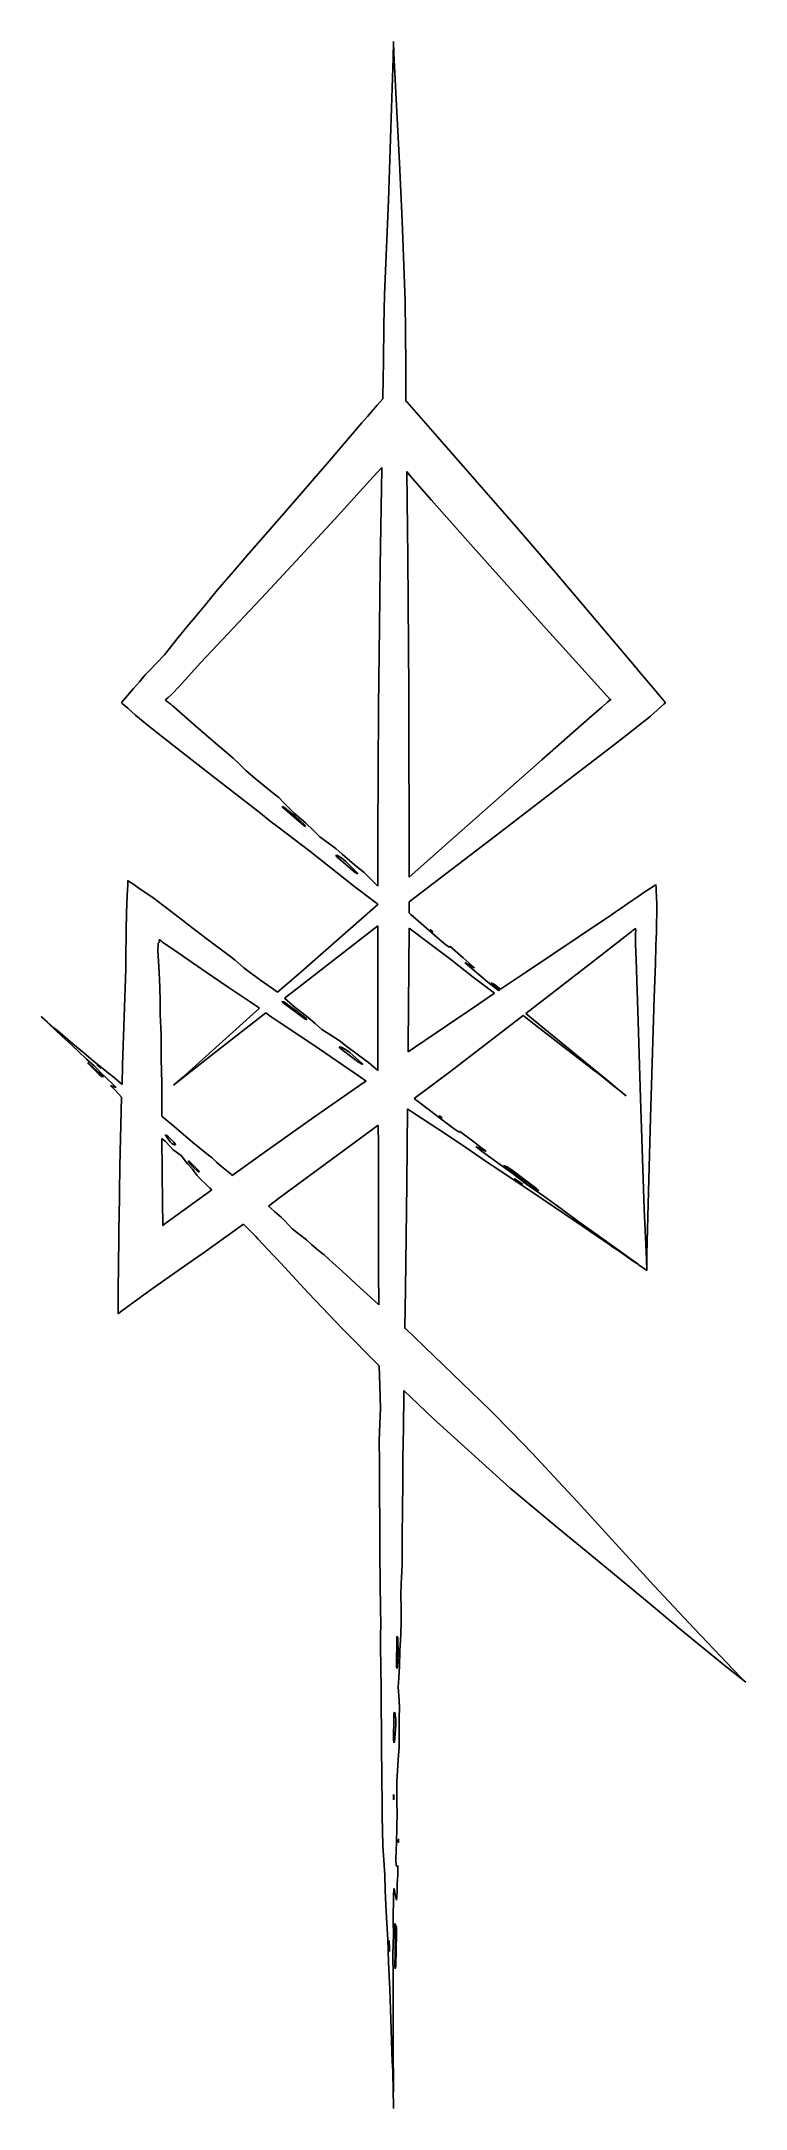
# Model space of a CAD drawing. Extents: x 0 to 143, y 0 to 420.
import ezdxf

# ---------------------------------------------------------------- set-up
doc = ezdxf.new("R2010")
doc.units = 0

msp = doc.modelspace()

# ---------------------------------------------------------------- linework, layer by layer
at = {"layer": 'Layer 1'}
for p, q in [((71.689862, 420.471245), (71.640179, 417.060574)), ((71.769225, 417.966416), (71.689862, 420.471245)), ((71.640179, 417.060574), (71.397426, 408.985264)), ((72.334496, 407.451216), (71.769225, 417.966416)), ((71.397426, 408.985264), (70.667318, 388.124664)), ((72.944028, 395.733311), (72.334496, 407.451216)), ((73.448286, 383.979016), (72.944028, 395.733311)), ((70.667318, 388.124664), (70.164116, 375.385664)), ((74.112182, 367.608116), (73.448286, 383.979016)), ((70.164116, 375.385664), (69.890718, 369.016438)), ((69.890718, 369.016438), (69.746808, 362.652064)), ((74.150517, 361.089006), (74.112182, 367.608116)), ((69.746808, 362.652064), (69.652829, 355.390464)), ((74.186751, 354.567416), (74.150517, 361.089006)), ((69.652829, 355.390464), (69.535411, 348.125034)), ((74.247347, 347.295806), (74.186751, 354.567416)), ((68.407651, 346.466568), (66.394631, 344.173328)), ((69.529721, 347.758368), (68.407651, 346.466568)), ((69.535411, 348.125034), (69.529721, 347.758368)), ((74.4543, 347.058), (74.247347, 347.295806)), ((80.65735, 340.00886), (74.4543, 347.058)), ((64.380689, 341.853138), (63.281559, 340.552678)), ((65.273981, 342.890308), (64.380689, 341.853138)), ((66.394631, 344.173328), (65.273981, 342.890308)), ((63.281559, 340.552678), (58.225899, 334.629378)), ((88.6963, 330.85), (80.65735, 340.00886)), ((58.225899, 334.629378), (48.977319, 323.972778)), ((66.912035, 331.120585), (69.313175, 333.765285)), ((69.310454, 333.589063), (69.024845, 313.692163)), ((69.313175, 333.765285), (69.310454, 333.589063)), ((74.594156, 315.472899), (74.393496, 332.986399)), ((74.393496, 332.986399), (75.1207, 332.131)), ((59.686555, 323.216305), (66.912035, 331.120585)), ((75.1207, 332.131), (79.34305, 327.25007)), ((96.710515, 321.669824), (88.6963, 330.85)), ((48.977319, 323.972778), (42.2456, 316.276)), ((79.34305, 327.25007), (87.89194, 317.56786)), ((45.793155, 308.252205), (59.686555, 323.216305)), ((104.696045, 312.463974), (96.710515, 321.669824)), ((42.2456, 316.276), (39.093294, 312.573368)), ((74.827819, 288.376499), (74.594156, 315.472899)), ((87.89194, 317.56786), (102.20614, 301.59616)), ((39.093294, 312.573368), (35.87921, 308.9198)), ((69.024845, 313.692163), (68.864515, 301.441963)), ((112.550305, 303.165004), (104.696045, 312.463974)), ((32.495755, 294.139505), (45.793155, 308.252205)), ((34.97584, 307.79816), (33.334715, 305.723282)), ((35.87921, 308.9198), (34.97584, 307.79816)), ((31.60566, 303.69162), (29.72589, 301.489802)), ((33.334715, 305.723282), (31.60566, 303.69162)), ((120.720285, 293.481804), (112.550305, 303.165004)), ((27.91563, 299.22398), (25.119977, 295.69257)), ((29.72589, 301.489802), (27.91563, 299.22398)), ((68.864515, 301.441963), (68.67673, 285.104863)), ((102.20614, 301.59616), (109.40572, 293.64822)), ((25.119977, 295.69257), (21.99097, 292.45284)), ((19.986177, 290.221179), (18.775497, 288.818819)), ((21.196487, 291.609939), (19.986177, 290.221179)), ((21.49928, 291.949401), (21.196487, 291.609939)), ((21.68113, 292.145655), (21.49928, 291.949401)), ((21.99097, 292.45284), (21.68113, 292.145655)), ((28.088225, 289.265745), (31.201855, 292.686065)), ((31.201855, 292.686065), (32.495755, 294.139505)), ((109.40572, 293.64822), (115.827, 286.617)), ((121.991135, 291.959244), (120.720285, 293.481804)), ((124.434685, 289.103454), (121.991135, 291.959244)), ((16.419437, 286.039449), (16.346042, 285.952883)), ((16.346042, 285.952883), (16.351122, 285.932972)), ((16.351122, 285.932972), (16.372453, 285.914176)), ((17.594997, 287.427589), (16.419437, 286.039449)), ((18.775497, 288.818819), (17.594997, 287.427589)), ((25.285599, 286.473644), (25.320781, 286.522863)), ((25.341479, 286.431104), (25.285599, 286.473644)), ((25.320781, 286.522863), (25.389785, 286.62266)), ((25.567477, 286.26428), (25.341479, 286.431104)), ((25.389785, 286.62266), (25.867381, 287.0242)), ((25.976561, 285.934219), (25.567477, 286.26428)), ((25.867381, 287.0242), (26.513105, 287.616925)), ((26.396959, 285.627653), (25.976561, 285.934219)), ((26.513105, 287.616925), (28.088225, 289.265745)), ((74.872277, 250.502099), (74.827819, 288.376499)), ((115.247197, 286.071019), (114.030897, 285.011209)), ((115.826568, 286.572852), (115.247197, 286.071019)), ((115.868676, 286.565184), (115.826568, 286.572852)), ((115.827, 286.617), (115.912578, 286.591896)), ((115.908991, 286.555292), (115.868676, 286.565184)), ((115.929334, 286.556404), (115.908991, 286.555292)), ((115.912578, 286.591896), (115.929334, 286.556404)), ((126.801685, 286.288964), (124.434685, 289.103454)), ((126.738318, 285.637251), (127.083343, 285.939734)), ((127.083343, 285.939734), (126.801685, 286.288964)), ((16.372453, 285.914176), (16.415068, 285.87683)), ((16.415068, 285.87683), (16.585414, 285.727072)), ((16.585414, 285.727072), (16.925864, 285.42768)), ((16.925864, 285.42768), (17.605773, 284.829513)), ((17.605773, 284.829513), (19.171803, 283.450903)), ((19.171803, 283.450903), (19.992197, 282.768891)), ((19.992197, 282.768891), (20.834664, 282.091208)), ((20.834664, 282.091208), (22.516384, 280.738438)), ((26.604717, 285.468993), (26.396959, 285.627653)), ((26.656646, 285.428554), (26.604717, 285.468993)), ((26.689415, 285.401717), (26.656646, 285.428554)), ((26.75193, 285.346684), (26.689415, 285.401717)), ((27.00173, 285.126438), (26.75193, 285.346684)), ((31.01094, 281.618188), (27.00173, 285.126438)), ((68.67673, 285.104863), (68.594552, 271.800963)), ((111.602497, 282.887269), (101.913297, 274.367269)), ((114.030897, 285.011209), (111.602497, 282.887269)), ((121.774234, 281.461471), (123.250414, 282.638141)), ((123.250414, 282.638141), (123.988631, 283.228764)), ((123.988631, 283.228764), (124.674292, 283.829033)), ((124.674292, 283.829033), (126.049132, 285.033273)), ((126.049132, 285.033273), (126.738318, 285.637251)), ((22.516384, 280.738438), (23.489071, 279.971099)), ((23.489071, 279.971099), (27.027241, 277.191499)), ((34.990849, 278.127653), (31.01094, 281.618188)), ((39.04365, 274.689618), (34.990849, 278.127653)), ((116.656503, 277.484162), (119.735443, 279.861002)), ((119.735443, 279.861002), (120.505062, 280.455333)), ((120.505062, 280.455333), (120.697422, 280.603855)), ((120.697422, 280.603855), (121.038428, 280.874929)), ((121.038428, 280.874929), (121.774234, 281.461471)), ((27.027241, 277.191499), (34.109951, 271.640679)), ((40.11397, 273.72664), (39.04365, 274.689618)), ((41.745641, 272.104593), (40.11397, 273.72664)), ((101.913297, 274.367269), (83.314497, 257.932869)), ((107.406063, 270.369852), (116.656503, 277.484162)), ((34.109951, 271.640679), (38.334591, 268.369869)), ((43.54097, 270.55526), (41.745641, 272.104593)), ((45.390361, 269.033823), (43.54097, 270.55526)), ((68.594552, 271.800963), (68.503536, 259.018963)), ((92.362263, 258.837852), (107.406063, 270.369852)), ((38.334591, 268.369869), (42.551551, 265.142219)), ((42.551551, 265.142219), (44.670707, 263.488331)), ((47.24096, 267.53029), (45.390361, 269.033823)), ((48.339204, 266.653676), (47.24096, 267.53029)), ((49.33769, 265.66493), (48.339204, 266.653676)), ((51.491923, 263.516735), (49.33769, 265.66493)), ((44.670707, 263.488331), (46.609061, 261.840369)), ((46.609061, 261.840369), (48.150361, 260.679159)), ((49.162892, 264.62059), (49.008559, 264.840097)), ((49.008559, 264.840097), (49.387467, 264.734363)), ((53.472852, 260.95344), (49.162892, 264.62059)), ((49.387467, 264.734363), (51.710157, 262.851073)), ((53.78622, 261.51882), (51.491923, 263.516735)), ((51.710157, 262.851073), (53.678897, 261.067453)), ((53.7809, 260.774), (53.472852, 260.95344)), ((53.678897, 261.067453), (53.7809, 260.774)), ((53.7809, 260.774), (53.7809, 260.774)), ((55.41847, 259.95557), (53.78622, 261.51882)), ((48.150361, 260.679159), (54.661621, 255.737139)), ((56.69147, 258.66884), (55.41847, 259.95557)), ((58.74851, 257.21244), (56.69147, 258.66884)), ((60.062558, 256.248213), (58.74851, 257.21244)), ((68.503536, 259.018963), (68.508729, 248.653363)), ((74.869663, 245.434652), (92.362263, 258.837852)), ((83.314497, 257.932869), (74.872277, 250.502099)), ((54.661621, 255.737139), (63.851831, 248.537369)), ((60.166716, 254.616752), (59.941934, 254.958373)), ((59.941934, 254.958373), (60.321585, 254.851033)), ((61.27479, 255.15874), (60.062558, 256.248213)), ((61.028634, 253.885213), (60.166716, 254.616752)), ((60.321585, 254.851033), (61.210964, 254.320956)), ((63.485484, 251.789963), (61.028634, 253.885213)), ((61.210964, 254.320956), (62.007815, 253.659893)), ((63.75891, 253.00623), (61.27479, 255.15874)), ((62.007815, 253.659893), (64.398195, 251.268593)), ((65.710546, 251.416406), (63.75891, 253.00623)), ((17.621565, 248.932473), (17.517933, 246.825473)), ((17.622426, 249.775496), (17.605918, 249.773763)), ((17.605918, 249.773763), (17.610434, 249.494033)), ((17.610434, 249.494033), (17.621565, 248.932473)), ((17.648582, 249.758563), (17.622426, 249.775496)), ((17.701016, 249.724431), (17.648582, 249.758563)), ((17.806003, 249.655797), (17.701016, 249.724431)), ((18.653352, 249.096089), (17.806003, 249.655797)), ((20.374762, 247.928449), (18.653352, 249.096089)), ((63.896605, 251.453966), (63.485484, 251.789963)), ((63.851831, 248.537369), (67.686061, 245.569789)), ((64.4505, 251.128), (63.896605, 251.453966)), ((64.398195, 251.268593), (64.4505, 251.128)), ((64.4505, 251.128), (64.4505, 251.128)), ((67.5028, 249.64885), (65.710546, 251.416406)), ((68.508729, 248.653363), (67.5028, 249.649)), ((67.5028, 249.649), (67.5028, 249.64885)), ((124.958232, 248.867968), (122.645452, 247.328468)), ((125.10199, 248.963686), (124.958232, 248.867968)), ((125.111021, 248.969613), (125.10199, 248.963686)), ((125.111826, 248.959473), (125.111021, 248.969613)), ((125.112751, 248.937708), (125.111826, 248.959473)), ((125.114608, 248.894054), (125.112751, 248.937708)), ((125.118255, 248.806994), (125.114608, 248.894054)), ((125.132911, 248.45863), (125.118255, 248.806994)), ((125.161979, 247.763139), (125.132911, 248.45863)), ((17.517933, 246.825473), (17.388828, 243.247723)), ((22.109412, 246.719749), (20.374762, 247.928449)), ((22.975376, 246.107361), (22.109412, 246.719749)), ((23.85791, 245.442785), (22.975376, 246.107361)), ((27.34166, 242.804765), (23.85791, 245.442785)), ((68.5105, 244.903), (64.66471, 241.51792)), ((67.686061, 245.569789), (68.510536, 244.975712)), ((68.510536, 244.975712), (68.5105, 244.903)), ((74.868734, 243.326912), (74.869663, 245.434652)), ((117.817272, 244.025252), (117.200052, 243.598609)), ((120.270472, 245.721442), (117.817272, 244.025252)), ((121.480472, 246.553461), (120.270472, 245.721442)), ((122.645452, 247.328468), (121.480472, 246.553461)), ((125.219485, 246.376729), (125.161979, 247.763139)), ((125.276121, 244.996629), (125.219485, 246.376729)), ((125.304008, 244.309052), (125.276121, 244.996629)), ((125.316809, 243.963894), (125.304008, 244.309052)), ((125.309017, 243.584616), (125.316809, 243.963894)), ((17.388828, 243.247723), (17.298181, 239.484483)), ((28.73654, 241.747925), (27.34166, 242.804765)), ((29.81304, 240.942746), (28.73654, 241.747925)), ((34.041679, 237.685057), (29.81304, 240.942746)), ((51.198148, 227.14537), (68.5127, 240.557)), ((64.66471, 241.51792), (52.92611, 231.25422)), ((68.5127, 240.557), (68.51277, 240.55677)), ((68.51277, 240.55677), (68.527488, 211.15947)), ((74.684011, 216.2126), (74.864563, 240.0924)), ((74.864563, 240.0924), (78.7521, 237.166)), ((74.868551, 243.198922), (74.868734, 243.326912)), ((75.225384, 242.891119), (74.868551, 243.198922)), ((77.362511, 241.018372), (75.225384, 242.891119)), ((79.527314, 239.160279), (77.362511, 241.018372)), ((79.504989, 239.583278), (79.195829, 239.825537)), ((79.195829, 239.825537), (79.5607, 239.47)), ((114.628501, 241.87262), (98.756801, 231.22262)), ((116.078411, 242.844624), (114.628501, 241.87262)), ((116.803211, 243.330876), (116.078411, 242.844624)), ((117.200052, 243.598609), (116.803211, 243.330876)), ((120.291135, 239.535378), (120.49543, 239.688227)), ((120.49543, 239.688227), (120.734661, 239.92752)), ((120.734661, 239.92752), (120.859005, 240.049948)), ((120.859005, 240.049948), (120.922259, 240.11178)), ((120.922259, 240.11178), (120.939943, 240.068126)), ((120.939943, 240.068126), (120.986318, 239.829084)), ((120.986318, 239.829084), (121.009071, 239.703566)), ((121.009071, 239.703566), (121.020388, 239.639383)), ((125.216392, 239.074316), (125.247061, 240.569426)), ((125.247061, 240.569426), (125.309017, 243.584616)), ((17.298181, 239.484483), (17.222684, 233.810743)), ((23.77289, 235.597401), (23.7796, 236.734)), ((24.010885, 231.056181), (23.77289, 235.597401)), ((23.7796, 236.734), (23.798026, 236.981328)), ((23.7796, 236.734), (23.7796, 236.734)), ((23.798026, 236.981328), (23.82622, 237.057381)), ((23.82622, 237.057381), (24.019824, 237.226678)), ((24.020696, 237.596439), (23.996829, 237.724063)), ((23.996829, 237.724063), (24.058477, 237.712808)), ((24.019824, 237.226678), (24.071268, 237.263903)), ((24.060825, 237.364938), (24.020696, 237.596439)), ((24.058477, 237.712808), (24.230742, 237.647883)), ((24.071268, 237.263903), (24.060825, 237.364938)), ((24.230742, 237.647883), (24.323244, 237.605468)), ((24.323244, 237.605468), (24.418465, 237.511852)), ((24.418465, 237.511852), (24.621831, 237.315843)), ((24.621831, 237.315843), (24.648481, 237.290618)), ((24.648481, 237.290618), (24.661898, 237.277879)), ((24.661898, 237.277879), (24.668638, 237.27145)), ((24.668638, 237.27145), (24.71427, 237.239666)), ((24.71427, 237.239666), (25.181415, 236.918139)), ((25.181415, 236.918139), (26.115702, 236.274955)), ((26.115702, 236.274955), (33.596432, 231.139155)), ((38.33997, 234.484226), (34.041679, 237.685057)), ((78.7521, 237.166), (83.34408, 233.70574)), ((78.7521, 237.166), (78.7521, 237.166)), ((79.784657, 239.320987), (79.504989, 239.583278)), ((82.040054, 236.976609), (79.527314, 239.160279)), ((79.5607, 239.47), (79.784657, 239.320987)), ((79.5607, 239.47), (79.5607, 239.47)), ((83.043654, 236.225334), (82.040054, 236.976609)), ((83.150036, 236.28998), (83.043654, 236.225334)), ((85.877739, 234.080623), (83.139739, 236.463143)), ((83.139739, 236.463143), (83.150036, 236.28998)), ((113.884185, 234.56381), (118.822865, 238.40397)), ((118.822865, 238.40397), (120.058895, 239.362619)), ((120.058895, 239.362619), (120.291135, 239.535378)), ((120.925166, 239.047143), (120.918178, 239.003116)), ((120.918178, 239.003116), (120.923371, 238.817865)), ((120.923371, 238.817865), (120.935552, 238.42659)), ((120.953422, 239.221274), (120.925166, 239.047143)), ((120.935552, 238.42659), (120.983905, 236.86137)), ((121.009999, 239.559619), (120.953422, 239.221274)), ((120.983905, 236.86137), (121.082714, 233.73068)), ((121.020388, 239.639383), (121.009999, 239.559619)), ((125.001957, 232.9403), (125.125251, 236.42752)), ((125.125251, 236.42752), (125.185847, 238.17144)), ((125.185847, 238.17144), (125.216392, 239.074316)), ((17.212975, 231.848553), (16.568309, 212.306553)), ((17.222684, 233.810743), (17.212975, 231.848553)), ((39.4788, 233.583822), (38.33997, 234.484226)), ((41.225366, 232.056963), (39.4788, 233.583822)), ((43.13118, 230.612652), (41.225366, 232.056963)), ((83.34408, 233.70574), (87.90323, 230.13727)), ((88.219519, 232.023093), (85.877739, 234.080623)), ((87.243799, 232.218858), (86.195309, 233.123343)), ((86.195309, 233.123343), (87.180607, 232.609946)), ((87.180607, 232.609946), (88.219519, 232.023093)), ((90.914599, 229.146778), (87.243799, 232.218858)), ((103.997625, 226.89363), (113.884185, 234.56381)), ((121.082714, 233.73068), (121.490006, 221.21108)), ((124.758092, 225.96882), (125.001957, 232.9403)), ((24.150927, 228.135186), (24.010885, 231.056181)), ((24.196505, 225.216231), (24.150927, 228.135186)), ((33.596432, 231.139155), (38.055722, 228.116045)), ((38.055722, 228.116045), (42.504442, 225.135605)), ((45.089327, 229.199611), (43.13118, 230.612652)), ((47.04752, 227.804472), (45.089327, 229.199611)), ((48.12816, 227.05469), (47.04752, 227.804472)), ((52.92611, 231.25422), (48.12816, 227.05469)), ((49.517728, 225.84034), (51.198148, 227.14537)), ((87.90323, 230.13727), (89.81484, 228.6858)), ((89.81484, 228.6858), (92.27979, 226.86162)), ((93.068159, 227.392468), (90.914599, 229.146778)), ((92.256366, 228.65719), (91.505288, 228.963384)), ((91.505288, 228.963384), (93.315058, 227.558674)), ((93.216498, 227.899124), (92.256366, 228.65719)), ((93.315058, 227.558674), (93.068159, 227.392468)), ((93.482131, 227.67121), (93.216498, 227.899124)), ((98.756801, 231.22262), (93.482131, 227.67121)), ((24.242661, 222.526509), (24.196505, 225.216231)), ((35.530729, 214.927816), (45.700429, 222.874146)), ((44.465582, 223.812395), (36.196052, 216.416995)), ((42.504442, 225.135605), (44.465582, 223.812395)), ((45.700429, 222.874146), (46.798199, 222.071315)), ((49.172463, 225.005436), (49.002735, 225.216039)), ((49.002735, 225.216039), (49.39, 225.133)), ((53.744103, 221.590546), (49.172463, 225.005436)), ((49.39, 225.133), (49.39005, 225.13267)), ((49.39005, 225.13267), (51.84746, 223.38554)), ((51.71057, 223.936328), (49.517728, 225.84034)), ((54.020178, 222.17578), (51.71057, 223.936328)), ((51.84746, 223.38554), (53.94314, 221.71693)), ((88.99587, 224.6505), (76.00747, 215.84569)), ((92.27979, 226.86162), (88.99587, 224.6505)), ((98.662785, 222.76793), (103.997625, 226.89363)), ((124.014742, 201.51412), (124.758092, 225.96882)), ((0.033751, 222.104), (0.292642, 221.865325)), ((0.060215, 222.080225), (0.033751, 222.104)), ((0.033751, 222.104), (0.033751, 222.104)), ((0.333206, 221.832801), (0.060215, 222.080225)), ((0.292642, 221.865325), (0.685278, 221.507439)), ((0.685278, 221.507439), (0.333206, 221.832801)), ((0.685277, 221.507), (0.788536, 221.411654)), ((0.757808, 221.440963), (0.685277, 221.507)), ((0.685277, 221.507), (0.685277, 221.507)), ((0.789837, 221.410666), (0.757808, 221.440963)), ((0.788536, 221.411654), (0.789837, 221.410666)), ((1.228137, 221.031596), (0.789869, 221.410753)), ((0.789869, 221.410753), (1.496364, 220.740984)), ((2.626037, 219.782586), (1.228137, 221.031596)), ((1.496364, 220.740984), (4.237144, 218.158864)), ((3.090337, 219.443248), (2.626037, 219.782586)), ((3.391335, 219.198516), (3.090337, 219.443248)), ((6.472195, 216.582266), (3.391335, 219.198516)), ((24.383423, 219.862661), (24.242661, 222.526509)), ((24.447233, 218.411821), (24.383423, 219.862661)), ((46.798199, 222.071315), (48.422909, 221.000505)), ((48.422909, 221.000505), (55.289209, 216.440245)), ((54.065322, 221.429287), (53.744103, 221.590546)), ((53.94314, 221.71693), (54.065322, 221.429287)), ((55.763358, 220.70788), (54.020178, 222.17578)), ((57.127378, 219.49547), (55.763358, 220.70788)), ((59.289528, 218.15977), (57.127378, 219.49547)), ((83.352104, 211.048765), (98.1146, 222.345)), ((98.1146, 222.345), (100.8871, 220.203)), ((102.511605, 219.55561), (98.662785, 222.76793)), ((100.8871, 220.203), (105.45286, 216.66532)), ((105.825085, 216.83969), (102.511605, 219.55561)), ((121.490006, 221.21108), (121.943297, 205.49428)), ((4.237144, 218.158864), (6.154134, 216.372034)), ((6.154134, 216.372034), (7.696724, 214.931464)), ((8.660695, 214.757216), (6.472195, 216.582266)), ((7.696724, 214.931464), (9.196308, 213.469003)), ((10.680325, 213.079206), (8.660695, 214.757216)), ((24.451732, 213.504983), (24.447233, 218.411821)), ((36.196052, 216.416995), (28.748092, 209.712875)), ((29.478889, 210.182306), (35.530729, 214.927816)), ((55.289209, 216.440245), (64.995669, 209.779165)), ((60.67299, 217.272595), (59.289528, 218.15977)), ((60.887747, 215.645439), (60.639162, 215.974067)), ((60.639162, 215.974067), (61.027282, 215.889231)), ((61.962738, 216.25397), (60.67299, 217.272595)), ((61.801912, 214.964467), (60.887747, 215.645439)), ((61.027282, 215.889231), (61.955431, 215.411421)), ((64.408272, 213.012787), (61.801912, 214.964467)), ((61.955431, 215.411421), (62.799402, 214.797031)), ((64.600388, 214.24676), (61.962738, 216.25397)), ((62.799402, 214.797031), (65.359142, 212.545221)), ((74.66806, 214.92686), (74.684011, 216.2126)), ((76.00747, 215.84569), (74.66806, 214.92686)), ((105.45286, 216.66532), (111.91051, 211.61893)), ((109.940715, 213.46945), (105.825085, 216.83969)), ((9.196308, 213.469003), (10.774304, 212.119324)), ((9.73191, 212.606), (9.504439, 212.761696)), ((9.504439, 212.761696), (9.655496, 212.528462)), ((9.655496, 212.528462), (11.805096, 210.328222)), ((10.588924, 211.786354), (9.73191, 212.606)), ((9.73191, 212.606), (9.73191, 212.606)), ((12.703894, 209.846794), (10.588924, 211.786354)), ((13.993365, 210.401986), (10.680325, 213.079206)), ((10.774304, 212.119324), (11.50065, 211.35829)), ((11.5055, 212.075), (11.326853, 212.287951)), ((11.326853, 212.287951), (11.473953, 212.186052)), ((11.473953, 212.186052), (12.121153, 211.585289)), ((11.50065, 211.35829), (12.05442, 210.758145)), ((12.121153, 211.585289), (11.5055, 212.075)), ((11.5055, 212.075), (11.5055, 212.075)), ((11.805096, 210.328222), (12.260802, 209.933174)), ((12.05442, 210.758145), (13.06977, 209.822746)), ((14.91819, 209.660493), (13.993365, 210.401986)), ((16.568309, 212.306553), (16.45658, 208.311313)), ((24.534973, 208.602231), (24.451732, 213.504983)), ((64.843388, 212.700903), (64.408272, 213.012787)), ((66.636013, 212.794797), (64.600388, 214.24676)), ((65.42115, 212.40757), (64.843388, 212.700903)), ((65.359142, 212.545221), (65.4211, 212.408)), ((65.4211, 212.408), (65.42115, 212.40757)), ((68.527488, 211.15947), (66.636013, 212.794797)), ((75.879714, 205.445525), (83.352104, 211.048765)), ((115.841565, 208.6114), (109.940715, 213.46945)), ((111.91051, 211.61893), (112.534768, 211.141585)), ((112.534768, 211.141585), (113.474313, 210.460564)), ((113.474313, 210.460564), (116.442333, 208.081124)), ((12.260802, 209.933174), (12.703894, 209.846794)), ((13.06977, 209.822746), (14.75959, 208.177636)), ((14.686546, 207.886826), (14.12296, 208.133118)), ((14.12296, 208.133118), (15.17145, 207.007768)), ((15.23409, 207.686812), (14.686546, 207.886826)), ((14.75959, 208.177636), (15.23409, 207.686812)), ((16.45658, 208.311313), (14.91819, 209.660493)), ((15.17145, 207.007768), (16.38429, 205.727098)), ((24.560325, 201.836411), (24.534973, 208.602231)), ((26.948024, 208.147339), (29.478889, 210.182306)), ((28.748092, 209.712875), (26.948024, 208.147339)), ((65.497495, 208.582826), (55.403495, 201.599846)), ((64.995669, 209.779165), (66.112739, 209.008981)), ((66.112739, 209.008981), (65.497495, 208.582826)), ((117.364005, 207.3541), (115.841565, 208.6114)), ((116.442333, 208.081124), (117.364005, 207.3541)), ((117.367626, 207.350534), (117.363607, 207.353503)), ((117.363607, 207.353503), (117.433911, 207.295504)), ((117.605, 207.157), (117.367626, 207.350534)), ((117.433911, 207.295504), (117.605, 207.157)), ((117.605, 207.157), (117.605, 207.157)), ((118.426857, 206.49225), (117.605165, 207.157569)), ((117.605165, 207.157569), (118.343012, 206.555939)), ((118.343012, 206.555939), (118.924876, 206.085867)), ((118.981, 206.041), (118.426857, 206.49225)), ((118.924876, 206.085867), (119.04936, 205.985483)), ((119.04936, 205.985483), (118.981, 206.041)), ((118.981, 206.041), (118.981, 206.041)), ((16.38429, 205.727098), (16.039327, 191.723298)), ((24.673973, 201.754423), (24.560325, 201.836411)), ((74.437339, 188.086718), (74.579491, 203.329718)), ((74.579491, 203.329718), (74.620978, 203.300409)), ((74.620978, 203.300409), (75.835798, 202.488674)), ((75.835798, 202.488674), (80.712088, 199.280444)), ((76.78723, 204.802341), (75.879714, 205.445525)), ((79.057815, 203.054542), (76.78723, 204.802341)), ((81.35516, 201.323161), (79.057815, 203.054542)), ((80.9779, 201.969), (81.367999, 201.634733)), ((81.304437, 201.744924), (80.9779, 201.969)), ((121.943297, 205.49428), (122.7512, 182.95988)), ((26.511883, 200.223333), (24.673973, 201.754423)), ((25.297493, 197.993398), (25.302624, 198.091961)), ((26.279885, 196.618738), (25.297493, 197.993398)), ((25.302624, 198.091961), (25.599174, 197.950486)), ((25.599174, 197.950486), (25.790916, 197.772534)), ((25.790916, 197.772534), (26.910016, 196.641004)), ((30.891043, 196.486303), (26.511883, 200.223333)), ((55.403495, 201.599846), (45.3895, 194.477)), ((48.605102, 185.291391), (68.604402, 200.026791)), ((68.604402, 200.026791), (68.641006, 196.065931)), ((80.712088, 199.280444), (85.552698, 196.089404)), ((81.602715, 201.498826), (81.304437, 201.744924)), ((84.02366, 199.286401), (81.35516, 201.323161)), ((81.367999, 201.634733), (81.602715, 201.498826)), ((85.08124, 198.594), (84.02366, 199.286401)), ((85.183588, 198.665108), (85.08124, 198.594)), ((88.069411, 196.615488), (85.161561, 198.837868)), ((85.161561, 198.837868), (85.183588, 198.665108)), ((123.476985, 181.48682), (124.014742, 201.51412)), ((24.681338, 184.063159), (24.580923, 197.333659)), ((24.580923, 197.333659), (25.228622, 196.773208)), ((25.228622, 196.773208), (26.349952, 195.602838)), ((26.655921, 196.261025), (26.279885, 196.618738)), ((26.349952, 195.602838), (26.886015, 195.000828)), ((27.122538, 196.033802), (26.655921, 196.261025)), ((26.886015, 195.000828), (27.531262, 194.517678)), ((26.910016, 196.641004), (27.303789, 196.247)), ((27.3609, 196.027), (27.122538, 196.033802)), ((27.303789, 196.247), (27.3609, 196.027)), ((27.3609, 196.027), (27.3609, 196.027)), ((27.531262, 194.517678), (28.558302, 193.801534)), ((28.558302, 193.801534), (29.077447, 193.05929)), ((34.041773, 193.961933), (30.891043, 196.486303)), ((34.79013, 193.371186), (34.041773, 193.961933)), ((45.3895, 194.477), (38.89308, 189.82559)), ((68.641006, 196.065931), (68.677548, 181.245931)), ((85.552698, 196.089404), (90.367768, 192.788174)), ((90.557791, 194.694968), (88.069411, 196.615488)), ((89.565681, 194.832853), (88.452701, 195.676)), ((88.452701, 195.676), (89.475843, 195.220682)), ((89.475843, 195.220682), (90.557791, 194.694968)), ((93.455931, 191.975703), (89.565681, 194.832853)), ((16.039327, 191.723298), (15.844876, 180.926398)), ((29.077447, 193.05929), (29.769289, 192.174716)), ((29.769289, 192.174716), (30.808005, 191.07877)), ((29.982236, 192.54774), (29.998128, 192.754891)), ((30.847529, 191.559907), (29.982236, 192.54774)), ((29.998128, 192.754891), (30.163592, 192.677723)), ((30.163592, 192.677723), (32.129492, 190.699453)), ((30.808005, 191.07877), (31.689309, 189.852666)), ((31.935039, 190.566011), (30.847529, 191.559907)), ((31.689309, 189.852666), (32.621183, 188.827236)), ((32.17328, 190.5602), (31.935039, 190.566011)), ((32.129492, 190.699453), (32.1732, 190.56)), ((32.1732, 190.56), (32.17328, 190.5602)), ((35.674629, 192.48241), (34.79013, 193.371186)), ((36.68628, 191.625536), (35.674629, 192.48241)), ((38.71865, 189.969786), (36.68628, 191.625536)), ((38.89308, 189.82559), (38.71865, 189.969786)), ((90.367768, 192.788174), (92.383628, 191.448764)), ((92.383628, 191.448764), (99.620248, 186.621514)), ((95.755661, 190.333803), (93.455931, 191.975703)), ((94.835292, 191.5656), (94.06114, 191.82746)), ((94.06114, 191.82746), (98.84499, 188.42025)), ((95.84976, 190.86374), (94.835292, 191.5656)), ((97.073991, 189.311343), (95.755661, 190.333803)), ((100.875, 187.077), (95.84976, 190.86374)), ((98.784581, 188.007053), (97.073991, 189.311343)), ((34.766521, 186.867768), (25.4258, 180.142)), ((32.621183, 188.827236), (33.486759, 188.032957)), ((33.486759, 188.032957), (34.346123, 187.224666)), ((34.346123, 187.224666), (34.766521, 186.867768)), ((46.244892, 183.569611), (48.605102, 185.291391)), ((74.145304, 166.646818), (74.437339, 188.086718)), ((97.70695, 188.134175), (96.23794, 189.187055)), ((96.23794, 189.187055), (97.5771, 188.301)), ((97.5771, 188.301), (98.016237, 187.943732)), ((97.5771, 188.301), (97.5771, 188.301)), ((98.016237, 187.943732), (97.70695, 188.134175)), ((102.284427, 185.602468), (98.784581, 188.007053)), ((98.84499, 188.42025), (100.80736, 186.99167)), ((99.620248, 186.621514), (104.065008, 183.614724)), ((100.80736, 186.99167), (101.284149, 186.699821)), ((101.284149, 186.699821), (100.875, 187.077)), ((100.875, 187.077), (100.875, 187.077)), ((105.738501, 183.063303), (102.284427, 185.602468)), ((15.844876, 180.926398), (15.824839, 179.473338)), ((24.735692, 180.136559), (24.681338, 184.063159)), ((47.483022, 182.508941), (46.244892, 183.569611)), ((48.937502, 181.253371), (47.483022, 182.508941)), ((49.588588, 180.599307), (48.937502, 181.253371)), ((68.677548, 181.245931), (68.662771, 170.506231)), ((104.065008, 183.614724), (108.884598, 180.344774)), ((109.246191, 180.541403), (105.738501, 183.063303)), ((122.7512, 182.95988), (123.186872, 172.86478)), ((123.289511, 173.73415), (123.476985, 181.48682)), ((15.805052, 176.883178), (15.7658, 171.672)), ((15.824839, 179.473338), (15.805052, 176.883178)), ((24.743667, 179.687284), (24.735692, 180.136559)), ((24.745459, 179.672445), (24.743667, 179.687284)), ((24.749295, 179.647835), (24.745459, 179.672445)), ((24.755354, 179.618032), (24.749295, 179.647835)), ((24.796409, 179.630893), (24.755354, 179.618032)), ((24.824913, 179.636334), (24.796409, 179.630893)), ((25.4258, 180.142), (24.823677, 179.706204)), ((24.823677, 179.706204), (24.825161, 179.695321)), ((24.827512, 179.673187), (24.824913, 179.636334)), ((24.825161, 179.695321), (24.827512, 179.673187)), ((32.749794, 173.884856), (38.057914, 177.649696)), ((38.057914, 177.649696), (41.161594, 179.879006)), ((41.161594, 179.879006), (43.644844, 177.427596)), ((43.644844, 177.427596), (44.085647, 176.884601)), ((44.085647, 176.884601), (47.193527, 173.568161)), ((51.059947, 178.927173), (49.588588, 180.599307)), ((52.833118, 177.579287), (51.059947, 178.927173)), ((53.966765, 176.701254), (52.833118, 177.579287)), ((55.034788, 175.755237), (53.966765, 176.701254)), ((108.884598, 180.344774), (115.704088, 175.676804)), ((113.602901, 177.412193), (109.246191, 180.541403)), ((119.851131, 172.899783), (113.602901, 177.412193)), ((29.893514, 171.890516), (32.749794, 173.884856)), ((47.193527, 173.568161), (47.883825, 172.902845)), ((47.883825, 172.902845), (54.382095, 165.878685)), ((56.021844, 174.886432), (55.034788, 175.755237)), ((57.064688, 174.095157), (56.021844, 174.886432)), ((57.62377, 173.65491), (57.064688, 174.095157)), ((59.369694, 172.0121), (57.62377, 173.65491)), ((115.704088, 175.676804), (116.362664, 175.236064)), ((116.362664, 175.236064), (117.35124, 174.610073)), ((117.35124, 174.610073), (120.48961, 172.404633)), ((121.463101, 171.731773), (119.851131, 172.899783)), ((120.48961, 172.404633), (121.463101, 171.731773)), ((123.186872, 172.86478), (123.250064, 170.46036)), ((123.25, 170.46), (123.289511, 173.73415)), ((15.7658, 171.672), (15.7044, 166.37061)), ((22.591664, 166.732336), (24.716344, 168.242036)), ((24.716344, 168.242036), (29.893514, 171.890516)), ((61.1682, 170.428), (59.369694, 172.0121)), ((64.856862, 166.997241), (61.1682, 170.428)), ((68.662771, 170.506231), (68.701972, 163.476631)), ((121.463, 171.732), (121.537755, 171.677836)), ((121.467502, 171.729031), (121.463, 171.732)), ((121.725715, 171.544401), (121.467502, 171.729031)), ((121.537755, 171.677836), (121.725715, 171.544401)), ((122.588519, 170.932511), (121.726145, 171.544651)), ((121.726145, 171.544651), (122.500099, 170.99125)), ((122.500099, 170.99125), (123.250064, 170.460357)), ((123.174937, 170.51366), (122.588519, 170.932511)), ((123.250064, 170.46036), (123.174937, 170.51366)), ((123.250064, 170.460357), (123.25, 170.46)), ((15.7044, 166.37061), (15.671321, 163.6992)), ((16.170184, 162.059286), (20.448424, 165.173906)), ((20.448424, 165.173906), (22.591664, 166.732336)), ((54.382095, 165.878685), (61.329705, 158.589145)), ((68.701972, 163.476631), (64.856862, 166.997241)), ((74.00717, 158.747108), (74.145304, 166.646818)), ((15.654624, 162.35942), (15.646276, 161.688415)), ((15.646276, 161.688415), (16.170184, 162.059286)), ((15.671321, 163.6992), (15.654624, 162.35942)), ((61.329705, 158.589145), (68.760225, 151.088875)), ((74.11711, 158.64892), (74.00717, 158.747108)), ((91.45551, 142.03272), (74.11711, 158.64892)), ((68.760225, 151.088875), (68.813523, 151.036946)), ((68.813523, 151.036946), (68.892669, 147.117636)), ((68.892669, 147.117636), (69.030216, 142.391696)), ((73.649613, 134.575532), (73.794365, 144.247722)), ((73.794365, 144.247722), (73.7888, 146.044202)), ((73.7888, 146.044202), (79.76608, 140.375162)), ((69.030216, 142.391696), (68.840915, 137.667546)), ((79.76608, 140.375162), (95.47888, 126.238062)), ((95.6381, 137.72993), (91.45551, 142.03272)), ((68.840915, 137.667546), (68.801404, 135.700906)), ((68.801404, 135.700906), (68.826942, 131.608466)), ((73.590065, 133.097372), (73.649613, 134.575532)), ((99.98696, 133.24659), (95.6381, 137.72993)), ((68.826942, 131.608466), (68.947637, 112.710366)), ((73.616869, 127.480977), (73.590065, 133.097372)), ((105.23084, 127.63901), (99.98696, 133.24659)), ((73.536826, 121.887772), (73.616869, 127.480977)), ((95.47888, 126.238062), (105.22767, 118.050592)), ((109.13741, 123.40709), (105.23084, 127.63901)), ((115.46181, 116.51179), (109.13741, 123.40709)), ((73.451382, 116.330188), (73.536826, 121.887772)), ((105.22767, 118.050592), (114.69619, 110.278762)), ((73.436474, 110.748672), (73.451382, 116.330188)), ((124.69555, 106.43569), (115.46181, 116.51179)), ((68.947637, 112.710366), (69.006565, 107.101306)), ((73.397951, 109.237742), (73.436474, 110.748672)), ((114.69619, 110.278762), (124.14188, 102.463642)), ((69.006565, 107.101306), (69.089606, 101.527236)), ((73.21598, 104.341602), (73.240487, 106.831687)), ((73.240487, 106.831687), (73.397951, 109.237742)), ((132.87109, 97.69161), (124.69555, 106.43569)), ((69.089606, 101.527236), (69.108545, 98.704805)), ((73.239012, 101.826291), (73.21598, 104.341602)), ((73.276883, 99.321922), (73.239012, 101.826291)), ((124.14188, 102.463642), (130.03543, 97.520762)), ((69.108545, 98.704805), (69.030622, 96.032816)), ((73.212082, 96.376352), (73.276883, 99.321922)), ((130.03543, 97.520762), (138.59396, 90.548792)), ((139.61515, 90.58237), (132.87109, 97.69161)), ((69.030622, 96.032816), (69.072546, 94.007806)), ((69.072546, 94.007806), (69.225457, 85.428936)), ((72.34348, 89.876796), (72.39715, 95.819756)), ((72.39715, 95.819756), (72.459476, 96.09157)), ((72.459476, 96.09157), (72.603917, 95.713776)), ((72.644478, 92.573186), (72.5477, 89.7859)), ((72.603917, 95.713776), (72.644478, 92.573186)), ((72.933774, 90.000942), (72.98168, 93.19263)), ((72.98168, 93.19263), (73.212082, 96.376352)), ((72.398818, 89.507161), (72.34348, 89.876796)), ((72.547651, 89.7859), (72.398818, 89.507161)), ((72.5477, 89.7859), (72.547651, 89.7859)), ((72.796445, 87.633752), (72.933774, 90.000942)), ((138.59396, 90.548792), (142.47876, 87.478942)), ((142.24, 87.8453), (139.61515, 90.58237)), ((69.225457, 85.428936), (69.265586, 73.170536)), ((72.63636, 85.742422), (72.796445, 87.633752)), ((72.83577, 83.102182), (72.63636, 85.742422)), ((143.376095, 86.718118), (142.24, 87.8453)), ((142.24, 87.8453), (142.24, 87.8453)), ((142.47876, 87.478942), (143.376095, 86.718118)), ((71.745684, 79.031272), (71.761259, 80.218517)), ((71.761259, 80.218517), (71.881407, 80.628892)), ((71.881407, 80.628892), (72.040862, 80.24949)), ((72.040862, 80.24949), (72.202377, 79.174327)), ((72.943036, 81.393679), (72.83577, 83.102182)), ((72.891049, 79.682602), (72.943036, 81.393679)), ((71.690964, 75.640142), (71.745684, 79.031272)), ((72.203738, 78.0871), (71.878438, 74.55214)), ((72.202377, 79.174327), (72.2038, 78.0871)), ((72.2038, 78.0871), (72.203738, 78.0871)), ((72.843131, 76.231242), (72.891049, 79.682602)), ((72.887148, 73.588437), (72.843131, 76.231242)), ((69.265586, 73.170536), (69.308066, 68.080376)), ((71.693312, 75.082536), (71.690964, 75.640142)), ((71.799478, 74.415736), (71.693312, 75.082536)), ((71.878438, 74.55214), (71.799478, 74.415736)), ((72.674266, 70.953852), (72.887148, 73.588437)), ((69.308066, 68.080376), (69.407307, 61.091586)), ((72.408337, 66.559126), (72.674266, 70.953852)), ((71.718726, 62.924825), (71.730474, 63.907711)), ((71.730474, 63.907711), (71.782474, 63.813107)), ((71.782474, 63.813107), (71.776787, 62.8437)), ((72.363311, 62.156592), (72.408337, 66.559126)), ((69.407307, 61.091586), (69.424559, 59.570756)), ((69.424559, 59.570756), (69.559537, 53.496716)), ((71.776787, 62.8437), (71.718726, 62.924825)), ((72.358543, 57.19669), (72.427491, 60.179812)), ((72.427491, 60.179812), (72.363311, 62.156592)), ((72.310087, 54.200862), (72.358543, 57.19669)), ((72.712335, 54.913844), (72.6602, 54.3806)), ((72.729268, 54.501546), (72.712335, 54.913844)), ((69.559537, 53.496716), (69.915755, 47.463356)), ((72.193225, 50.705352), (72.310087, 54.200862)), ((72.270946, 49.390052), (72.193225, 50.705352)), ((72.6602, 54.3806), (72.699031, 54.099634)), ((72.6602, 54.3806), (72.6602, 54.3806)), ((72.699031, 54.099634), (72.729268, 54.501546)), ((69.915755, 47.463356), (70.040308, 44.436412)), ((72.429331, 49.347021), (72.270946, 49.390052)), ((72.6007, 49.470931), (72.429331, 49.347021)), ((72.464545, 45.660321), (72.608346, 47.562921)), ((72.608346, 47.562921), (72.6007, 49.470931)), ((70.040308, 44.436412), (70.13087, 41.384246)), ((71.657633, 38.281731), (71.704933, 43.309201)), ((71.704933, 43.309201), (71.746361, 44.763251)), ((71.746361, 44.763251), (71.923478, 44.384934)), ((71.923478, 44.384934), (72.053435, 43.621734)), ((72.053435, 43.621734), (72.328884, 42.387651)), ((72.328884, 42.387651), (72.424285, 43.989947)), ((72.424285, 43.989947), (72.464545, 45.660321)), ((70.13087, 41.384246), (70.264488, 38.865196)), ((70.264488, 38.865196), (70.543315, 34.386274)), ((71.680324, 35.338511), (71.657633, 38.281731)), ((70.543315, 34.386274), (70.716732, 29.810706)), ((70.847692, 32.349178), (70.834338, 34.231598)), ((70.834338, 34.231598), (70.924366, 32.560638)), ((71.607115, 33.601761), (71.680324, 35.338511)), ((72.282973, 36.867106), (71.966081, 37.680452)), ((71.966081, 37.680452), (72.0174, 31.563)), ((72.146694, 29.029602), (72.314941, 35.582602)), ((72.314941, 35.582602), (72.282973, 36.867106)), ((70.716732, 29.810706), (70.943224, 24.224026)), ((70.88343, 31.972), (70.847692, 32.349178)), ((70.8835, 31.972), (70.88343, 31.972)), ((70.924366, 32.560638), (70.8835, 31.972)), ((71.536687, 31.361701), (71.607115, 33.601761)), ((71.669806, 26.940002), (71.536687, 31.361701)), ((72.0174, 31.563), (72.005961, 29.03455)), ((72.0174, 31.563), (72.0174, 31.563)), ((71.627209, 22.474901), (71.669806, 26.940002)), ((72.005961, 29.03455), (72.060995, 28.454067)), ((72.060995, 28.454067), (72.146694, 29.029602)), ((70.943224, 24.224026), (71.173921, 18.160246)), ((71.642794, 17.974991), (71.627209, 22.474901)), ((71.173921, 18.160246), (71.449198, 9.554906)), ((71.664866, 12.387561), (71.642794, 17.974991)), ((71.449198, 9.554906), (71.485308, 8.730061)), ((71.485308, 8.730061), (71.574533, 7.513681)), ((71.671236, 4.359741), (71.664866, 12.387561)), ((71.574533, 7.513681), (71.638716, 3.518571)), ((71.669196, 2.284891), (71.671236, 4.359741)), ((71.638716, 3.518571), (71.669196, 2.284891)), ((71.669179, 2.284838), (71.669117, 2.189862)), ((71.669117, 2.189862), (71.6714, 1.96306)), ((71.669424, 2.280385), (71.669179, 2.284838)), ((71.6714, 1.96306), (71.669424, 2.280385)), ((71.68262, 0.848349), (71.671365, 1.963059)), ((71.671365, 1.963059), (71.677673, 0.958909)), ((71.6714, 1.96306), (71.6714, 1.96306)), ((71.677673, 0.958909), (71.686522, 0.173355)), ((71.6877, 0.097703), (71.68262, 0.848349)), ((71.686522, 0.173355), (71.688584, 0.00546)), ((71.688584, 0.00546), (71.6877, 0.097703)), ((71.6877, 0.097703), (71.6877, 0.097703))]:
    msp.add_line(p, q, dxfattribs=at)

doc.saveas('drawing.dxf')
